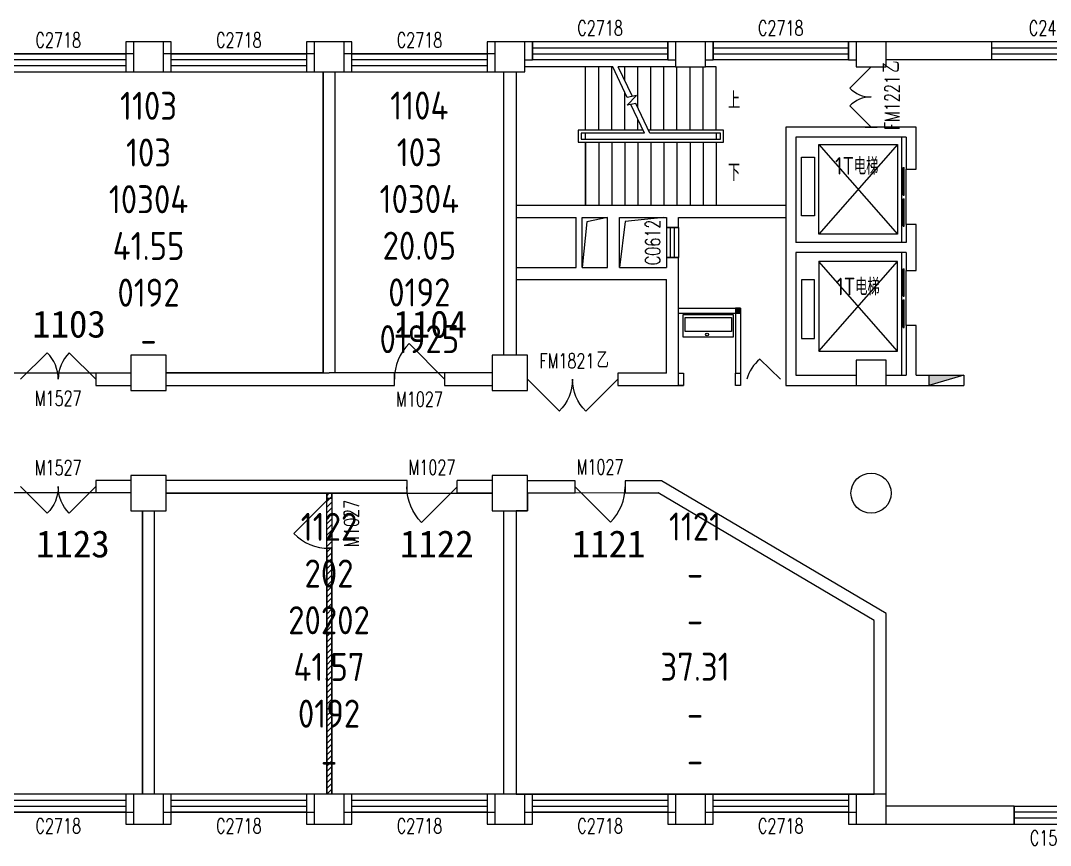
# Model space of a CAD drawing. Extents: x 246802 to 341426, y 104053 to 120500.
# Drawn here: x 273776 to 294301, y 104053 to 120500 of the extents above; entities that cross this region are included whole.
import ezdxf

# ---------------------------------------------------------------- set-up
doc = ezdxf.new("R2010")
doc.units = 0
doc.header["$LTSCALE"] = 1000
doc.header["$MEASUREMENT"] = 0
for name, color, linetype in [('body', 30, 'Continuous'), ('GROS', 6, 'Continuous'), ('name', 1, 'Continuous'), ('RM$', 5, 'Continuous'), ('RM$TXT', 5, 'Continuous')]:
    doc.layers.add(name, color=color, linetype=linetype)
doc.styles.add('_TCH_DIM', font='SIMPLEX', dxfattribs={"bigfont": 'GBCBIG'})
doc.styles.add('_TCH_WINDOW', font='SIMPLEX', dxfattribs={"bigfont": 'GBCBIG'})
doc.styles.get("Standard").update_dxf_attribs({"font": 'gbenor.shx', "bigfont": 'gbcbig.shx'})

# ---------------------------------------------------------------- blocks, each defined once
blk = doc.blocks.new('_YZHK')
blk.add_circle((0, 0), 0.5)
blk = doc.blocks.new('_FZHK')
blk.add_lwpolyline([(-0.5, -0.5), (0.5, -0.5), (0.5, 0.5), (-0.5, 0.5)], close=True)
blk = doc.blocks.new('$DorLib2D$00000114')
at = {"color": 0}
blk.add_line((0.5, 0), (-0.207, 0.707), dxfattribs=at)
blk.add_arc((0.5, 0), 1, 135, 180, dxfattribs=at)
blk = doc.blocks.new('$DorLib2D$00000116')
at = {"color": 0}
for p, q in [((-0.5, 0), (-0.146, 0.354)), ((0.5, 0), (0.146, 0.354))]:
    blk.add_line(p, q, dxfattribs=at)
for centre, start, end in [((-0.5, 0), 0, 45), ((0.5, 0), 135, 180)]:
    blk.add_arc(centre, 0.5, start, end, dxfattribs=at)
blk = doc.blocks.new('$WINLIB2D$00000001')
at = {"color": 0}
for points in [[(-0.5, 0.5), (-0.5, -0.5)], [(-0.5, 0.5), (0.5, 0.5)], [(0.5, -0.5), (0.5, 0.5)], [(0.5, 0.1667), (-0.5, 0.1667)], [(0.5, -0.1667), (-0.5, -0.1667)], [(-0.5, -0.5), (0.5, -0.5)]]:
    blk.add_lwpolyline(points, dxfattribs=at)
blk = doc.blocks.new('$DorLib2D$00000127')
at = {"color": 0, "linetype": 'Continuous'}
for p, q in [((-0.033, 0.795, -93.75), (-0.533, 0.795, -93.75)), ((-0.533, 0.795, -93.75), (-0.533, 0.69, -93.75)), ((-0.033, 0.795, -93.75), (-0.033, 0.69, -93.75)), ((0.033, 0.795, -93.75), (0.033, 0.69, -93.75)), ((0.533, 0.795, -93.75), (0.033, 0.795, -93.75)), ((0.533, 0.795, -93.75), (0.533, 0.69, -93.75)), ((-0.033, 0.69, -93.75), (-0.533, 0.69, -93.75)), ((0.533, 0.69, -93.75), (0.033, 0.69, -93.75)), ((0.5, 0.5, -93.75), (-0.5, 0.5, -93.75))]:
    blk.add_line(p, q, dxfattribs=at)

msp = doc.modelspace()

# ---------------------------------------------------------------- hatches: boundary and pattern name
at = {"layer": 'body'}
h = msp.add_hatch(color=30, dxfattribs=at)
h.dxf.hatch_style = 1
h.paths.add_polyline_path([(288026, 114767), (288026, 114667), (288126, 114667), (288126, 114767)])
msp.add_hatch(color=30, dxfattribs=at).paths.add_polyline_path([(292576, 113427), (291876, 113427), (291876, 113227)])
h = msp.add_hatch(dxfattribs=at)
h.set_pattern_fill('ANSI31', color=30, scale=50)
h.set_pattern_definition([(45, (-478505.74, 232034.345), (-56.126601, 56.126601), [])])
h.paths.add_polyline_path([(279876, 105077), (279976, 105077), (279976, 111077), (279876, 111077)])

# ---------------------------------------------------------------- linework, layer by layer
at = {"layer": 'body', "color": 30}
for p, q in [((276026, 120077), (275876, 120077)), ((275876, 120077), (275876, 119837)), ((276776, 120077), (276626, 120077)), ((276776, 119837), (276776, 120077)), ((279626, 120077), (279476, 120077)), ((279476, 120077), (279476, 119837)), ((280376, 120077), (280226, 120077)), ((280376, 119837), (280376, 120077)), ((283226, 120077), (283076, 120077)), ((283076, 120077), (283076, 119837)), ((283976, 120077), (283826, 120077)), ((283976, 119717), (283976, 120077)), ((286826, 120077), (286676, 120077)), ((286676, 120077), (286676, 119717)), ((287576, 120077), (287426, 120077)), ((287576, 119717), (287576, 120077)), ((290426, 120077), (290276, 120077)), ((290276, 120077), (290276, 119717)), ((295511, 120077), (291026, 120077)), ((276026, 119837), (275876, 119837)), ((275876, 119837), (275876, 119477)), ((276776, 119837), (276626, 119837)), ((276776, 119477), (276776, 119837)), ((279476, 119837), (279476, 119477)), ((280376, 119477), (280376, 119837)), ((283226, 119837), (283076, 119837)), ((283076, 119837), (283076, 119477)), ((283826, 119717), (283976, 119717)), ((286676, 119717), (286826, 119717)), ((287426, 119717), (287576, 119717)), ((290276, 119717), (290426, 119717)), ((295526, 119717), (291026, 119717)), ((275876, 119477), (276026, 119477)), ((276626, 119477), (276776, 119477)), ((279476, 119477), (279626, 119477)), ((279806, 113477), (279806, 119477)), ((280046, 113477), (280046, 119477)), ((280226, 119477), (280376, 119477)), ((283076, 119477), (283226, 119477)), ((283401, 119477), (283401, 116817)), ((283651, 119477), (283651, 116817)), ((283651, 119477), (283651, 116817)), ((285038, 119577), (283826, 119577)), ((285578, 119577), (285038, 119577)), ((285038, 118317), (285038, 119577)), ((285038, 118317), (285038, 119577)), ((285298, 118317), (285298, 119577)), ((285558, 118317), (285558, 119577)), ((285867, 118970), (285578, 119577)), ((286826, 119577), (285689, 119577)), ((285969, 118989), (285689, 119577)), ((285818, 119305), (285818, 119577)), ((286078, 118760), (286078, 119577)), ((286338, 118317), (286338, 119577)), ((286598, 118317), (286598, 119577)), ((286858, 118317), (286858, 119577)), ((287118, 118317), (287118, 119577)), ((287378, 118317), (287378, 119577)), ((287638, 119577), (287426, 119577)), ((287638, 118317), (287638, 119577)), ((285818, 118317), (285818, 119073)), ((285862, 118812), (286051, 119004)), ((286038, 118845), (285862, 118812)), ((286051, 119004), (285867, 118970)), ((286318, 118257), (286038, 118845)), ((286208, 118257), (285936, 118826)), ((286078, 118317), (286078, 118528)), ((286179, 118317), (284888, 118317)), ((284888, 118317), (284888, 118077)), ((286208, 118257), (284948, 118257)), ((284948, 118257), (284948, 118137)), ((286208, 118257), (285038, 118257)), ((285038, 118137), (285038, 118257)), ((287788, 118317), (286290, 118317)), ((287638, 118257), (286318, 118257)), ((287728, 118257), (286318, 118257)), ((287638, 118257), (287638, 118137)), ((287728, 118137), (287728, 118257)), ((287788, 118077), (287788, 118317)), ((291626, 118376), (289026, 118376)), ((289026, 118376), (289026, 116817)), ((290846, 118377), (290606, 118377)), ((290606, 118377), (290606, 118376)), ((290606, 118376), (290846, 118376)), ((290846, 118376), (290846, 118377)), ((291626, 117535), (291626, 118376)), ((284888, 118077), (287788, 118077)), ((284948, 118137), (287728, 118137)), ((285038, 118137), (287638, 118137)), ((285038, 118077), (285038, 116817)), ((285038, 116817), (285038, 118077)), ((285298, 118077), (285298, 116817)), ((285558, 118077), (285558, 116817)), ((285818, 118077), (285818, 116817)), ((286078, 118077), (286078, 116817)), ((286338, 118077), (286338, 116817)), ((286598, 118077), (286598, 116817)), ((286858, 118077), (286858, 116817)), ((287118, 118077), (287118, 116817)), ((287378, 118077), (287378, 116817)), ((287638, 118077), (287638, 116817)), ((291426, 118176), (289226, 118176)), ((289226, 118176), (289226, 116817)), ((291254, 118027), (289686, 116240)), ((289686, 118027), (291254, 116240)), ((291334, 118176), (291334, 116077)), ((291426, 118176), (291426, 117535)), ((291426, 117535), (291626, 117535)), ((283401, 116817), (283401, 113827)), ((283651, 116817), (284851, 116817)), ((283651, 116817), (283651, 113827)), ((283651, 116817), (285038, 116817)), ((284851, 116817), (285471, 116817)), ((285038, 116817), (287638, 116817)), ((285471, 116817), (286651, 116817)), ((286651, 116817), (289026, 116817)), ((289026, 116817), (289026, 115877)), ((289226, 116817), (289226, 116077)), ((283651, 116577), (284851, 116577)), ((284851, 115577), (284851, 116577)), ((284971, 115577), (284971, 116577)), ((284971, 116577), (285471, 116577)), ((285471, 115577), (285471, 116577)), ((285711, 116577), (286651, 116577)), ((285711, 115577), (285711, 116577)), ((286651, 116577), (286651, 116377)), ((286651, 116377), (286891, 116377)), ((286891, 116577), (289026, 116577)), ((286891, 116377), (286891, 116577)), ((291626, 116435), (291426, 116435)), ((291426, 116435), (291426, 116077)), ((291626, 115877), (291626, 116435)), ((291426, 116077), (289226, 116077)), ((286891, 115777), (286651, 115777)), ((286651, 115777), (286651, 115577)), ((286891, 115577), (286891, 115777)), ((289026, 115877), (289026, 113227)), ((289226, 115877), (289226, 113427)), ((291426, 115877), (289226, 115877)), ((291334, 115877), (291334, 113427)), ((291426, 115877), (291426, 115517)), ((291626, 115517), (291626, 115877)), ((283651, 115577), (284851, 115577)), ((283651, 115577), (283651, 115337)), ((284971, 115577), (285471, 115577)), ((285711, 115577), (286651, 115577)), ((286891, 113467), (286891, 115577)), ((291254, 113911), (289686, 115697)), ((289686, 113911), (291254, 115697)), ((291426, 115517), (291626, 115517)), ((283651, 115337), (284851, 115337)), ((284851, 115337), (285471, 115337)), ((285471, 115337), (286651, 115337)), ((286651, 113467), (286651, 115337)), ((286891, 114767), (288126, 114767)), ((288126, 114767), (288126, 113467)), ((286891, 114667), (288026, 114667)), ((286891, 114667), (288026, 114667)), ((288026, 114667), (288026, 113467)), ((291626, 114417), (291426, 114417)), ((291426, 114417), (291426, 113427)), ((291626, 113427), (291626, 114417)), ((288918, 113350), (288510, 113748)), ((275976, 113467), (275276, 113467)), ((275276, 113467), (275276, 113227)), ((276676, 113477), (279926, 113477)), ((281226, 113477), (279926, 113477)), ((281226, 113227), (281226, 113477)), ((283176, 113477), (282226, 113477)), ((282226, 113477), (282226, 113227)), ((286651, 113467), (285676, 113467)), ((285676, 113467), (285676, 113227)), ((286891, 113467), (286991, 113467)), ((286991, 113467), (286991, 113227)), ((289226, 113427), (290426, 113427)), ((291026, 113427), (291426, 113427)), ((291626, 113427), (292576, 113427)), ((291876, 113427), (291876, 113227)), ((292576, 113427), (291876, 113227)), ((292576, 113427), (292576, 113227)), ((292576, 113427), (292576, 113227)), ((275276, 113227), (275976, 113227)), ((276676, 113227), (279926, 113227)), ((279926, 113227), (281226, 113227)), ((282226, 113227), (283176, 113227)), ((285676, 113227), (286651, 113227)), ((286651, 113227), (286991, 113227)), ((289026, 113227), (290426, 113227)), ((291026, 113227), (291426, 113227)), ((291426, 113227), (292576, 113227)), ((275976, 111327), (275276, 111327)), ((275276, 111327), (275276, 111087)), ((279926, 111327), (276676, 111327)), ((281483, 111327), (279926, 111327)), ((281483, 111077), (281483, 111327)), ((283176, 111327), (282476, 111327)), ((282476, 111077), (282476, 111327)), ((284826, 111326), (283876, 111326)), ((284826, 111086), (284826, 111326)), ((286551, 111326), (285826, 111326)), ((285826, 111326), (285826, 111086)), ((291026, 108676), (286551, 111326)), ((275276, 111087), (275976, 111087)), ((279926, 111077), (276676, 111077)), ((279876, 111077), (279876, 110977)), ((281483, 111077), (279926, 111077)), ((279976, 110977), (279976, 111077)), ((283176, 111077), (282476, 111077)), ((283876, 111086), (284826, 111086)), ((285826, 111086), (286485, 111086)), ((290786, 108540), (286485, 111086)), ((279876, 110977), (279976, 110977)), ((276206, 105077), (276206, 110727)), ((276446, 105077), (276446, 110727)), ((283401, 110727), (283401, 105077)), ((283651, 110727), (283651, 105077)), ((279976, 109977), (279876, 109977)), ((279876, 109977), (279876, 105077)), ((279976, 105077), (279976, 109977)), ((291026, 105077), (291026, 108676)), ((290786, 105077), (290786, 108540)), ((276026, 105076), (275876, 105076)), ((275876, 105076), (275876, 104716)), ((276776, 105076), (276626, 105076)), ((276776, 104716), (276776, 105076)), ((279626, 105076), (279476, 105076)), ((279476, 105076), (279476, 104716)), ((280376, 105076), (280226, 105076)), ((280376, 104716), (280376, 105076)), ((283226, 105076), (283076, 105076)), ((283076, 105076), (283076, 104716)), ((283976, 105076), (283826, 105076)), ((283976, 104716), (283976, 105076)), ((286826, 105076), (286676, 105076)), ((286676, 105076), (286676, 104716)), ((287576, 105076), (287426, 105076)), ((287576, 104716), (287576, 105076)), ((290426, 105076), (290276, 105076)), ((290276, 105076), (290276, 104716)), ((275876, 104716), (276026, 104716)), ((275876, 104716), (275876, 104477)), ((276626, 104716), (276776, 104716)), ((276776, 104477), (276776, 104716)), ((279476, 104716), (279626, 104716)), ((279476, 104716), (279476, 104477)), ((280226, 104716), (280376, 104716)), ((280376, 104477), (280376, 104716)), ((283076, 104716), (283226, 104716)), ((283076, 104716), (283076, 104477)), ((283826, 104716), (283976, 104716)), ((283976, 104477), (283976, 104716)), ((286676, 104716), (286826, 104716)), ((286676, 104716), (286676, 104477)), ((287426, 104716), (287576, 104716)), ((287576, 104477), (287576, 104716)), ((290276, 104716), (290426, 104716)), ((290276, 104716), (290276, 104477)), ((293576, 104837), (291026, 104837)), ((293576, 104477), (293576, 104837)), ((275876, 104477), (276026, 104477)), ((276626, 104477), (276776, 104477)), ((279476, 104477), (279626, 104477)), ((280226, 104477), (280376, 104477)), ((283076, 104477), (283226, 104477)), ((283826, 104477), (283976, 104477)), ((286676, 104477), (286826, 104477)), ((287426, 104477), (287576, 104477)), ((290276, 104477), (290426, 104477)), ((291026, 104477), (293576, 104477))]:
    msp.add_line(p, q, dxfattribs=at)
for points in [[(287768, 117477, 0, 0, 0), (284344, 117477, 0, 0, 0), (284344, 118917, 0, 0, 0), (285518, 118917, 80, 0, 0), (285818, 118917, 0, 0, 0)], [(287768, 118917, 0, 0, 0), (286378, 118917, 80, 0, 0), (286078, 118917, 0, 0, 0)]]:
    msp.add_lwpolyline(points, format="xyseb", dxfattribs=at)
for points in [[(289686, 118027), (291254, 118027), (291254, 116240), (289686, 116240)], [(289343, 117776), (289600, 117776), (289600, 116604), (289343, 116604)], [(289686, 113911), (291254, 113911), (291254, 115697), (289686, 115697)], [(289343, 114162), (289600, 114162), (289600, 115334), (289343, 115334)], [(288026, 114667), (288126, 114667), (288126, 114767), (288026, 114767)], [(286978, 114637), (287978, 114637), (287978, 114187), (286978, 114187)], [(287947, 114579), (287947, 114300), (287019, 114300), (287019, 114579)], [(286891, 113467), (286991, 113467), (286991, 113227), (286891, 113227)], [(288026, 113467), (288126, 113467), (288126, 113227), (288026, 113227)], [(279876, 111077), (279976, 111077), (279976, 105077), (279876, 105077)]]:
    msp.add_lwpolyline(points, close=True, dxfattribs=at)
for points in [[(285471, 116577), (285064, 116485), (284971, 115577)], [(286596, 116577), (285822, 116497), (285711, 115577)]]:
    msp.add_lwpolyline(points, dxfattribs=at)
msp.add_circle((287459, 114241), 29.5, dxfattribs=at)
msp.add_arc((288952, 113180), 719, 127.8772, 166.3323, dxfattribs=at)
at = {"layer": 'GROS'}
for points in [[(305426, 120077), (283226, 120077), (283226, 119837), (280226, 119837), (280226, 120077), (279626, 120077), (279626, 119837), (276626, 119837), (276626, 120077), (276026, 120077), (276026, 119837), (273026, 119837)], [(273026, 104716), (276026, 104716), (276026, 104477), (276626, 104477), (276626, 104716), (279626, 104716), (279626, 104477), (280226, 104477), (280226, 104716), (283226, 104716), (283226, 104477), (283826, 104477), (283826, 104716), (286826, 104716), (286826, 104477), (287426, 104477), (287426, 104716), (290426, 104716), (290426, 104477), (298226, 104477)]]:
    msp.add_lwpolyline(points, dxfattribs=at)
at = {"layer": 'RM$', "color": 4, "ltscale": 20}
for points in [[(279806, 119477), (279806, 113477), (276676, 113477), (276676, 113827), (275976, 113827), (275976, 113467), (272846, 113467), (272846, 119477)], [(283401, 119477), (283401, 113827), (283176, 113827), (283176, 113477), (280046, 113477), (280046, 119477)], [(275976, 111087), (275976, 110727), (276206, 110727), (276206, 105077), (265646, 105077), (265646, 111087), (268776, 111087), (268776, 110727), (269476, 110727), (269476, 111087)], [(283876, 111077), (283876, 110727), (283651, 110727), (283651, 105077), (290786, 105077), (290786, 108540), (286485, 111086)]]:
    msp.add_lwpolyline(points, close=True, dxfattribs=at)
at = {"layer": 'RM$'}
msp.add_lwpolyline([(276446, 110727), (276676, 110727), (276676, 111077), (283176, 111077), (283176, 110727), (283401, 110727), (283401, 105077), (276446, 105077)], close=True, dxfattribs=at)

# ---------------------------------------------------------------- block references
at = {"layer": 'body', "color": 30}
ref = msp.add_blockref('$WINLIB2D$00000001', (285326, 119897), dxfattribs=dict(at, xscale=2700, yscale=360, zscale=360, rotation=180))
ref.add_attrib('A', 'C2718', (284871, 120203), dxfattribs={"color": 30, "height": 297.5, "style": '_TCH_WINDOW', "width": 0.705882})
ref = msp.add_blockref('$WINLIB2D$00000001', (288926, 119897), dxfattribs=dict(at, xscale=2700, yscale=360, zscale=360, rotation=180))
ref.add_attrib('A', 'C2718', (288471, 120203), dxfattribs={"color": 30, "height": 297.5, "style": '_TCH_WINDOW', "width": 0.705882})
ref = msp.add_blockref('$WINLIB2D$00000001', (294326, 119897), dxfattribs=dict(at, xscale=2400, yscale=360, zscale=360, rotation=180))
ref.add_attrib('A', 'C2418', (293871, 120203), dxfattribs={"color": 30, "height": 297.5, "style": '_TCH_WINDOW', "width": 0.705882})
ref = msp.add_blockref('$WINLIB2D$00000001', (274526, 119657), dxfattribs=dict(at, xscale=-2700, yscale=360, zscale=360, rotation=180))
ref.add_attrib('A', 'C2718', (274071, 119963), dxfattribs={"color": 30, "height": 297.5, "style": '_TCH_WINDOW', "width": 0.705882})
for name, p, xscale, yscale, zscale in [('_FZHK', (276326, 119777), 600, 600, 600), ('_FZHK', (279926, 119777), 600, 600, 600), ('_FZHK', (283526, 119777), 600, 600, 600), ('_FZHK', (287126, 119827), 600, 500, 500), ('_FZHK', (290726, 119827), 600, 500, 500), ('_FZHK', (276326, 113477), 700, 700, 700), ('_FZHK', (283526, 113477), 700, 700, 700), ('_FZHK', (290726, 113477), 600, 500, 500), ('$DorLib2D$00000116', (284776, 113347), 1800, -1800, 240), ('_YZHK', (290726, 111077), 800, 800, 800), ('_FZHK', (276326, 111077), 700, 700, 700), ('_FZHK', (283526, 111077), 700, 700, 700), ('_FZHK', (276326, 104777), 600, 600, 600), ('_FZHK', (279926, 104777), 600, 600, 600), ('_FZHK', (283526, 104777), 600, 600, 600), ('_FZHK', (287126, 104777), 600, 600, 600), ('_FZHK', (290726, 104777), 600, 600, 600)]:
    msp.add_blockref(name, p, dxfattribs=dict(at, xscale=xscale, yscale=yscale, zscale=zscale))
ref = msp.add_blockref('$WINLIB2D$00000001', (278126, 119657), dxfattribs=dict(at, xscale=-2700, yscale=360, zscale=360, rotation=180))
ref.add_attrib('A', 'C2718', (277671, 119963), dxfattribs={"color": 30, "height": 297.5, "style": '_TCH_WINDOW', "width": 0.705882})
ref = msp.add_blockref('$WINLIB2D$00000001', (281726, 119657), dxfattribs=dict(at, xscale=-2700, yscale=360, zscale=360, rotation=180))
ref.add_attrib('A', 'C2718', (281271, 119963), dxfattribs={"color": 30, "height": 297.5, "style": '_TCH_WINDOW', "width": 0.705882})
at = {"layer": 'body', "color": 30, "rotation": 90}
for name, p, xscale, yscale, zscale in [('$DorLib2D$00000116', (290726, 118977), 1200, 1200, 240), ('$DorLib2D$00000127', (291526, 116985), -1100, 200, 200), ('$DorLib2D$00000127', (291526, 114967), -1100, 200, 200)]:
    msp.add_blockref(name, p, dxfattribs=dict(at, xscale=xscale, yscale=yscale, zscale=zscale))
at = {"layer": 'body', "color": 30}
ref = msp.add_blockref('$WINLIB2D$00000001', (286771, 116077), dxfattribs=dict(at, xscale=-600, yscale=-240, zscale=240, rotation=90))
ref.add_attrib('A', 'C0612', (286524, 115622), dxfattribs={"color": 30, "height": 297.5, "rotation": 90, "style": '_TCH_WINDOW', "width": 0.705882})
ref = msp.add_blockref('$DorLib2D$00000114', (281726, 113352), dxfattribs=dict(at, xscale=1000, yscale=1000, zscale=250))
ref.add_attrib('A', 'M1027', (281256, 112802), dxfattribs={"color": 30, "height": 297.5, "style": '_TCH_WINDOW', "width": 0.705882})
ref = msp.add_blockref('$DorLib2D$00000116', (274526, 113347), dxfattribs=dict(at, xscale=1500, yscale=1500, zscale=240))
ref.add_attrib('A', 'M1527', (274056, 112818), dxfattribs={"color": 30, "height": 297.5, "style": '_TCH_WINDOW', "width": 0.705882})
ref = msp.add_blockref('$DorLib2D$00000116', (274526, 111207), dxfattribs=dict(at, xscale=-1500, yscale=1500, zscale=240, rotation=180))
ref.add_attrib('A', 'M1527', (274056, 111437), dxfattribs={"color": 30, "height": 297.5, "style": '_TCH_WINDOW', "width": 0.705882})
ref = msp.add_blockref('$DorLib2D$00000114', (281976, 111202), dxfattribs=dict(at, xscale=-1000, yscale=1000, zscale=100, rotation=180))
ref.add_attrib('A', 'M1027', (281506, 111443), dxfattribs={"color": 30, "height": 297.5, "style": '_TCH_WINDOW', "width": 0.705882})
ref = msp.add_blockref('$DorLib2D$00000114', (285326, 111206), dxfattribs=dict(at, xscale=-1000, yscale=-1000, zscale=240))
ref.add_attrib('A', 'M1027', (284856, 111452), dxfattribs={"color": 30, "height": 297.5, "style": '_TCH_WINDOW', "width": 0.705882})
ref = msp.add_blockref('$DorLib2D$00000114', (279926, 110477), dxfattribs=dict(at, xscale=1000, yscale=1000, zscale=100, rotation=90))
ref.add_attrib('A', 'M1027', (280519, 110007), dxfattribs={"color": 30, "height": 297.5, "rotation": 90, "style": '_TCH_WINDOW', "width": 0.705882})
ref = msp.add_blockref('$WINLIB2D$00000001', (274526, 104896), dxfattribs=dict(at, xscale=-2700, yscale=360, zscale=360))
ref.add_attrib('A', 'C2718', (274071, 104293), dxfattribs={"color": 30, "height": 297.5, "style": '_TCH_WINDOW', "width": 0.705882})
ref = msp.add_blockref('$WINLIB2D$00000001', (278126, 104896), dxfattribs=dict(at, xscale=-2700, yscale=360, zscale=360))
ref.add_attrib('A', 'C2718', (277671, 104293), dxfattribs={"color": 30, "height": 297.5, "style": '_TCH_WINDOW', "width": 0.705882})
ref = msp.add_blockref('$WINLIB2D$00000001', (281726, 104896), dxfattribs=dict(at, xscale=-2700, yscale=360, zscale=360))
ref.add_attrib('A', 'C2718', (281271, 104293), dxfattribs={"color": 30, "height": 297.5, "style": '_TCH_WINDOW', "width": 0.705882})
ref = msp.add_blockref('$WINLIB2D$00000001', (285326, 104896), dxfattribs=dict(at, xscale=-2700, yscale=360, zscale=360))
ref.add_attrib('A', 'C2718', (284871, 104293), dxfattribs={"color": 30, "height": 297.5, "style": '_TCH_WINDOW', "width": 0.705882})
ref = msp.add_blockref('$WINLIB2D$00000001', (288926, 104896), dxfattribs=dict(at, xscale=-2700, yscale=360, zscale=360))
ref.add_attrib('A', 'C2718', (288471, 104293), dxfattribs={"color": 30, "height": 297.5, "style": '_TCH_WINDOW', "width": 0.705882})
ref = msp.add_blockref('$WINLIB2D$00000001', (294326, 104657), dxfattribs=dict(at, xscale=1500, yscale=360, zscale=360))
ref.add_attrib('A', 'C1518', (293891, 104053), dxfattribs={"color": 30, "height": 297.5, "style": '_TCH_WINDOW', "width": 0.705882})

# ---------------------------------------------------------------- texts
at = {"layer": 'body', "color": 30, "style": '_TCH_WINDOW'}
msp.add_text('乙', height=338, rotation=90, dxfattribs=at).set_placement((291296, 119457))
at = {"layer": 'body', "color": 30, "style": '_TCH_WINDOW', "width": 0.705882}
msp.add_text('FM1221', height=297.5, rotation=90, dxfattribs=at).set_placement((291296, 118317))
at = {"layer": 'body', "color": 7, "style": '_TCH_DIM'}
for s, p in [('上', (287873, 118742)), ('下', (287873, 117302))]:
    msp.add_text(s, height=338, dxfattribs=at).set_placement(p)
at = {"layer": 'body', "color": 30}
for s, height, p in [('1T', 350, (290006, 117428)), ('电梯', 337.6, (290385, 117428)), ('1T', 350, (290031, 115023)), ('电梯', 337.6, (290411, 115023))]:
    msp.add_text(s, height=height, dxfattribs=at).set_placement(p)
at = {"layer": 'body', "color": 30, "style": '_TCH_WINDOW', "width": 0.705882}
msp.add_text('FM1821', height=297.5, dxfattribs=at).set_placement((284116, 113567))
at = {"layer": 'body', "color": 30, "style": '_TCH_WINDOW'}
msp.add_text('乙', height=338, dxfattribs=at).set_placement((285256, 113567))
at = {"layer": 'name', "color": 1, "char_height": 540, "attachment_point": 1}
for s, insert in [('{\\fFangSong|b0|i0|c134|p49;1103}', (274005, 114719)), ('{\\fFangSong|b0|i0|c134|p49;1104}', (281205, 114719)), ('{\\fFangSong|b0|i0|c134|p49;1123}', (274083, 110336)), ('{\\fFangSong|b0|i0|c134|p49;1122}', (281338, 110336)), ('{\\fFangSong|b0|i0|c134|p49;1121}', (284761, 110336))]:
    msp.add_mtext_dynamic_manual_height_columns(s, width=5258.71, gutter_width=1750, heights=[0], dxfattribs=dict(at, insert=insert))
at = {"layer": 'RM$TXT', "char_height": 558.8, "attachment_point": 8}
for s, insert in [('1103^M^J103^M^J10304^M^J41.55^M^J0192^M^J-^M^J', (276326, 113864)), ('1104^M^J103^M^J10304^M^J20.05^M^J0192^M^J01925^M^J', (281723, 113869)), ('1122^M^J202^M^J20202^M^J41.57^M^J0192^M^J-^M^J', (279923, 105469)), ('1121^M^J-^M^J-^M^J37.31^M^J-^M^J-^M^J', (287218, 105474))]:
    msp.add_mtext(s, dxfattribs=dict(at, insert=insert))

doc.saveas('drawing.dxf')
